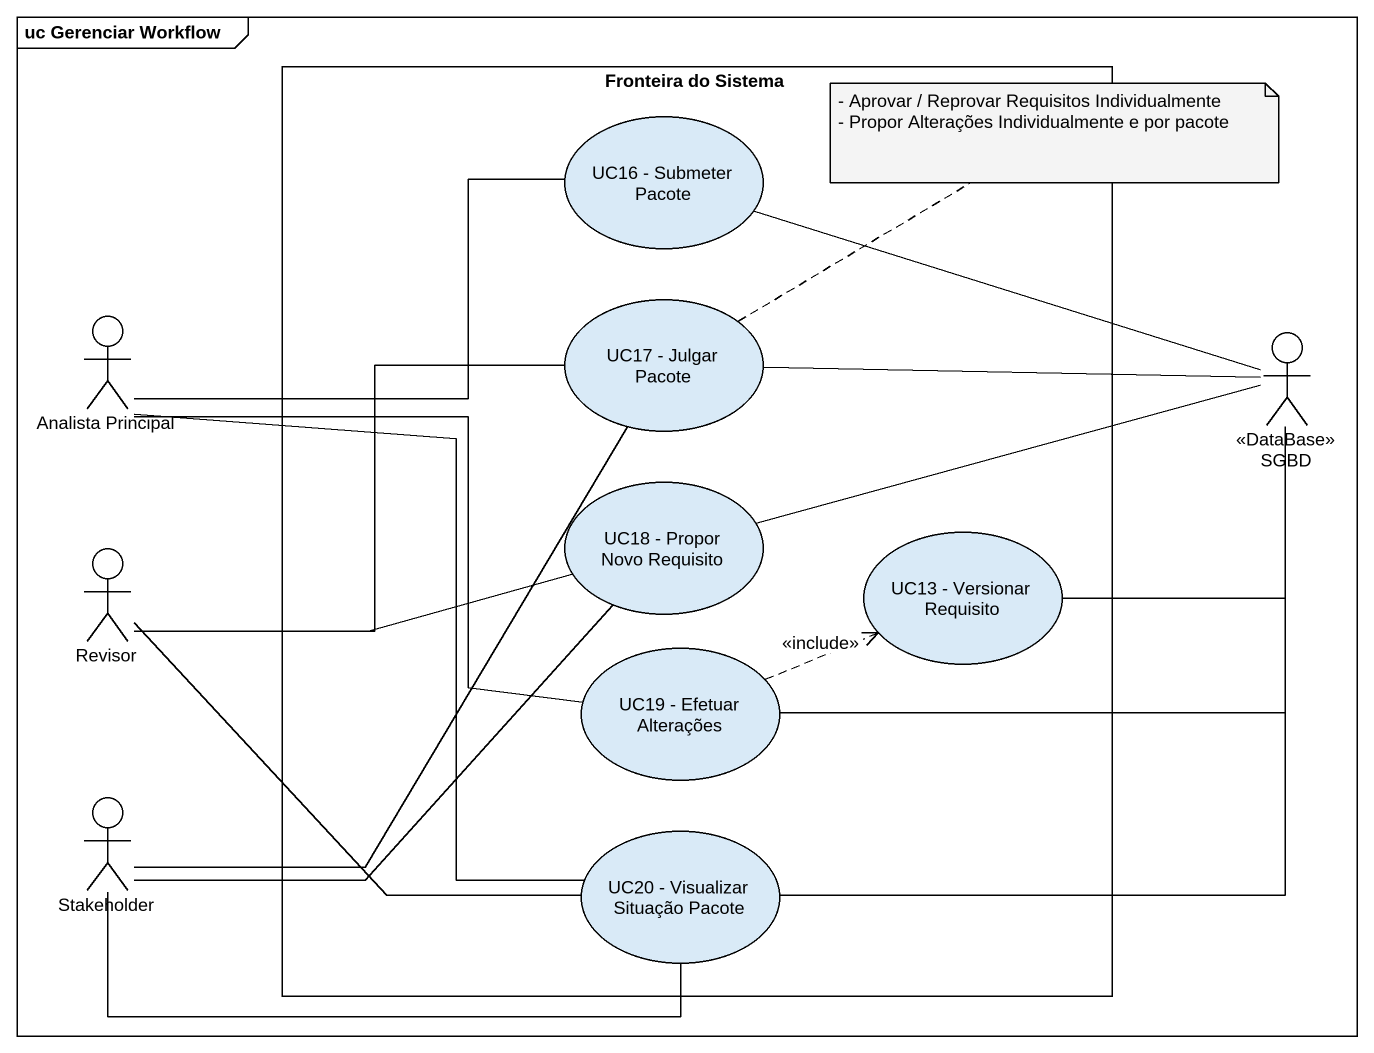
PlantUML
@startuml
mainframe uc Gerenciar Workflow
rectangle "Fronteira do Sistema" as Fronteira_do_Sistema {
  usecase "UC16 - Submeter Pacote" as UC16_Submeter_Pacote
  usecase "UC17 - Julgar Pacote" as UC17_Julgar_Pacote
  usecase "UC18 - Propor Novo Requisito" as UC18_Propor_Novo_Requisito
  usecase "UC13 - Versionar Requisito" as UC13_Versionar_Requisito
  usecase "UC19 - Efetuar Alterações" as UC19_Efetuar_Alterações
  usecase "UC20 - Visualizar Situação Pacote" as UC20_Visualizar_Situação
}
actor "Analista Principal" as Analista_Principal
actor SGBD <<DataBase>>
actor Revisor
actor Stakeholder
UC16_Submeter_Pacote -right- SGBD
Analista_Principal -right- UC16_Submeter_Pacote
Analista_Principal -right- UC19_Efetuar_Alterações
Analista_Principal -- UC20_Visualizar_Situação
UC17_Julgar_Pacote -right- SGBD
UC18_Propor_Novo_Requisito -right- SGBD
Revisor -right- UC17_Julgar_Pacote
Revisor -right- UC18_Propor_Novo_Requisito
Revisor -right- UC20_Visualizar_Situação
UC13_Versionar_Requisito -right- SGBD
UC19_Efetuar_Alterações -right- SGBD
UC19_Efetuar_Alterações .right.> UC13_Versionar_Requisito : <<include>>
Stakeholder -up- UC17_Julgar_Pacote
Stakeholder -right- UC18_Propor_Novo_Requisito
Stakeholder -right- UC20_Visualizar_Situação
UC20_Visualizar_Situação -up- SGBD
note right of UC17_Julgar_Pacote
  - Aprovar / Reprovar Requisitos Individualmente
  - Propor Alterações Individualmente e por pacote
end note
@enduml
